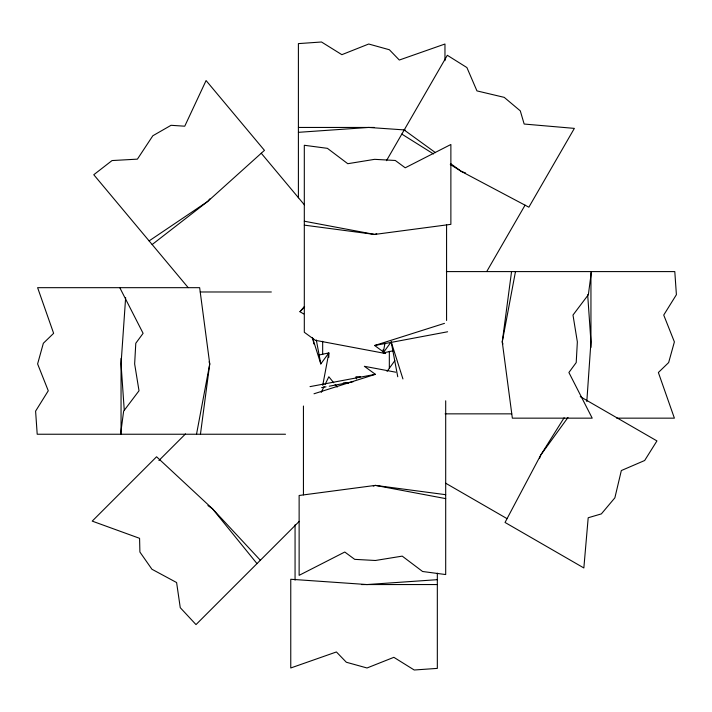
<?xml version="1.0" encoding="UTF-8"?>
<svg xmlns="http://www.w3.org/2000/svg" width="712" height="712" viewBox="0 0 712 712"><rect width="100%" height="100%" fill="white"/><g stroke="black" fill="none" stroke-linecap="round" stroke-linejoin="round"><path stroke-width="1.07" d="M125.641 297.625L121.049 363.93L124.244 410.076M586.813 401.577L590.951 341.902L587.676 294.661M120.577 434.24L123.639 411.135L139.009 390.772L134.648 363.93L135.787 343.255L143.103 333.323L119.794 287.675M200.446 434.24L209.746 363.93L199.654 287.675L37.611 287.675L53.631 333.323L43.352 343.255L37.611 363.93L48.274 390.772L35.6 411.135L37.202 434.24L285.503 434.24M511.554 271.592L502.254 341.902L512.346 418.158L592.206 418.158L568.897 372.51L576.213 362.577L577.352 341.902L572.991 315.051L588.361 294.688L591.423 271.592M196.521 434.24L209.746 363.93L209.079 361.812M322.732 385.37L328.837 352.912L319.127 354.977M383.368 351.835L384.996 343.184M515.479 271.592L502.254 341.902L502.921 344.021M539.625 458.154L540.764 455.03L564.118 417.775M321.237 392.392L324.094 386.536M325.037 384.578L328.837 376.755L333.714 382.762M386.465 160.69L447.323 55.287L466.912 67.569L476.951 90.896L504.221 97.357L520.294 110.867L524.157 124.039L574.361 128.382L528.856 207.192L461.438 171.467L450.26 164.463M486.901 271.254L525.064 205.163M387.052 371.388L394.831 360.655M567.989 417.463L540.764 455.03L505.039 522.457L583.849 567.953L588.192 517.758L601.364 513.895L614.874 497.822L621.336 470.552L644.663 460.504L656.945 440.915L580.262 396.646M312.426 337.479L320.809 363.93L328.837 352.912L328.837 357.308M402.93 378.935L391.191 341.902L383.163 352.912L392.873 350.847M209.871 198.87L207.735 201.407L152.154 244.545M303.695 313.956L299.966 311.714L304.255 306.641M299.966 311.714L304.611 306.934M158.918 460.504L185.512 433.911M299.262 521.344L196.005 624.602L180.261 607.674L176.603 582.541L151.932 569.244L139.899 552.031L139.579 538.317L92.213 521.122L156.56 456.775L212.443 508.733L260.352 560.255M149.111 240.905L207.735 201.407L264.455 150.365L206.08 80.554L184.746 126.202L171.049 125.303L152.84 135.752L137.407 159.141L112.042 160.556L93.779 174.734L188.164 287.612M376.737 233.776L374.628 234.444L304.309 225.134M304.309 221.218L374.628 234.444L450.874 224.351L450.874 144.492L405.226 167.801L395.302 160.476L374.628 159.337L347.776 163.707L327.413 148.336L304.309 145.275L304.309 332.282L315.327 340.3L385.637 353.535L374.628 345.507L444.457 323.364M314.01 393.781L375.384 374.325L364.366 366.297L395.738 372.198M373.266 486.056L375.384 485.388L445.694 494.689M374.628 345.507L447.608 331.774M310.023 386.625L375.384 374.325M321.646 387.639L326.007 386.821M329.273 386.207L353.232 381.694M298.399 132.325L368.709 127.448L405.181 129.976M437.328 579.675L367.018 584.552L290.763 579.265L290.763 667.981L336.411 651.961L346.344 662.249L367.018 667.981L393.861 657.327L414.224 670.001L437.328 668.39L437.328 573.169M298.399 127.448L374.245 127.448M446.371 271.592L674.798 271.592L676.4 294.688L663.726 315.051L674.389 341.902L668.648 362.577L658.369 372.51L674.389 418.158L616.717 418.158M200.268 291.982L271.343 291.982M360.397 376.755L356 376.755L356.463 378.918M343.255 382.931L348.782 382.931M445.098 413.85L511.732 413.85M361.482 584.552L437.328 584.552M445.694 498.614L375.384 485.388L299.129 495.481L299.129 575.341L344.777 552.031L354.709 559.356L375.384 560.486L402.227 556.125L422.59 571.496L445.694 574.557L445.694 400.803M465.595 172.989L461.438 171.467L450.705 163.689M445.765 483.261L507.069 518.656M401.826 134.096L433.492 153.952M207.913 505.556L212.443 508.733L256.996 563.61M404.193 129.993L435.495 152.671M261.242 153.231L304.522 204.994M335.103 384.48L337.194 387.052M391.191 341.902L397.75 376.755M316.306 339.962L320.809 363.93M312.826 338.512L313.85 343.958M590.951 272.687L590.951 347.438M446.575 224.965L446.575 320.471M444.964 60.654L444.964 44.019L399.316 60.039L389.384 49.751L368.709 44.019L341.867 54.673L321.504 41.999L298.399 43.61L298.399 197.785M389.33 351.292L389.33 367.864M383.163 349.619L383.163 351.817M322.67 341.279L322.67 354.54M303.437 406.018L303.437 494.867M295.062 524.815L295.062 580.129M121.049 358.394L121.049 434.24"/></g></svg>
